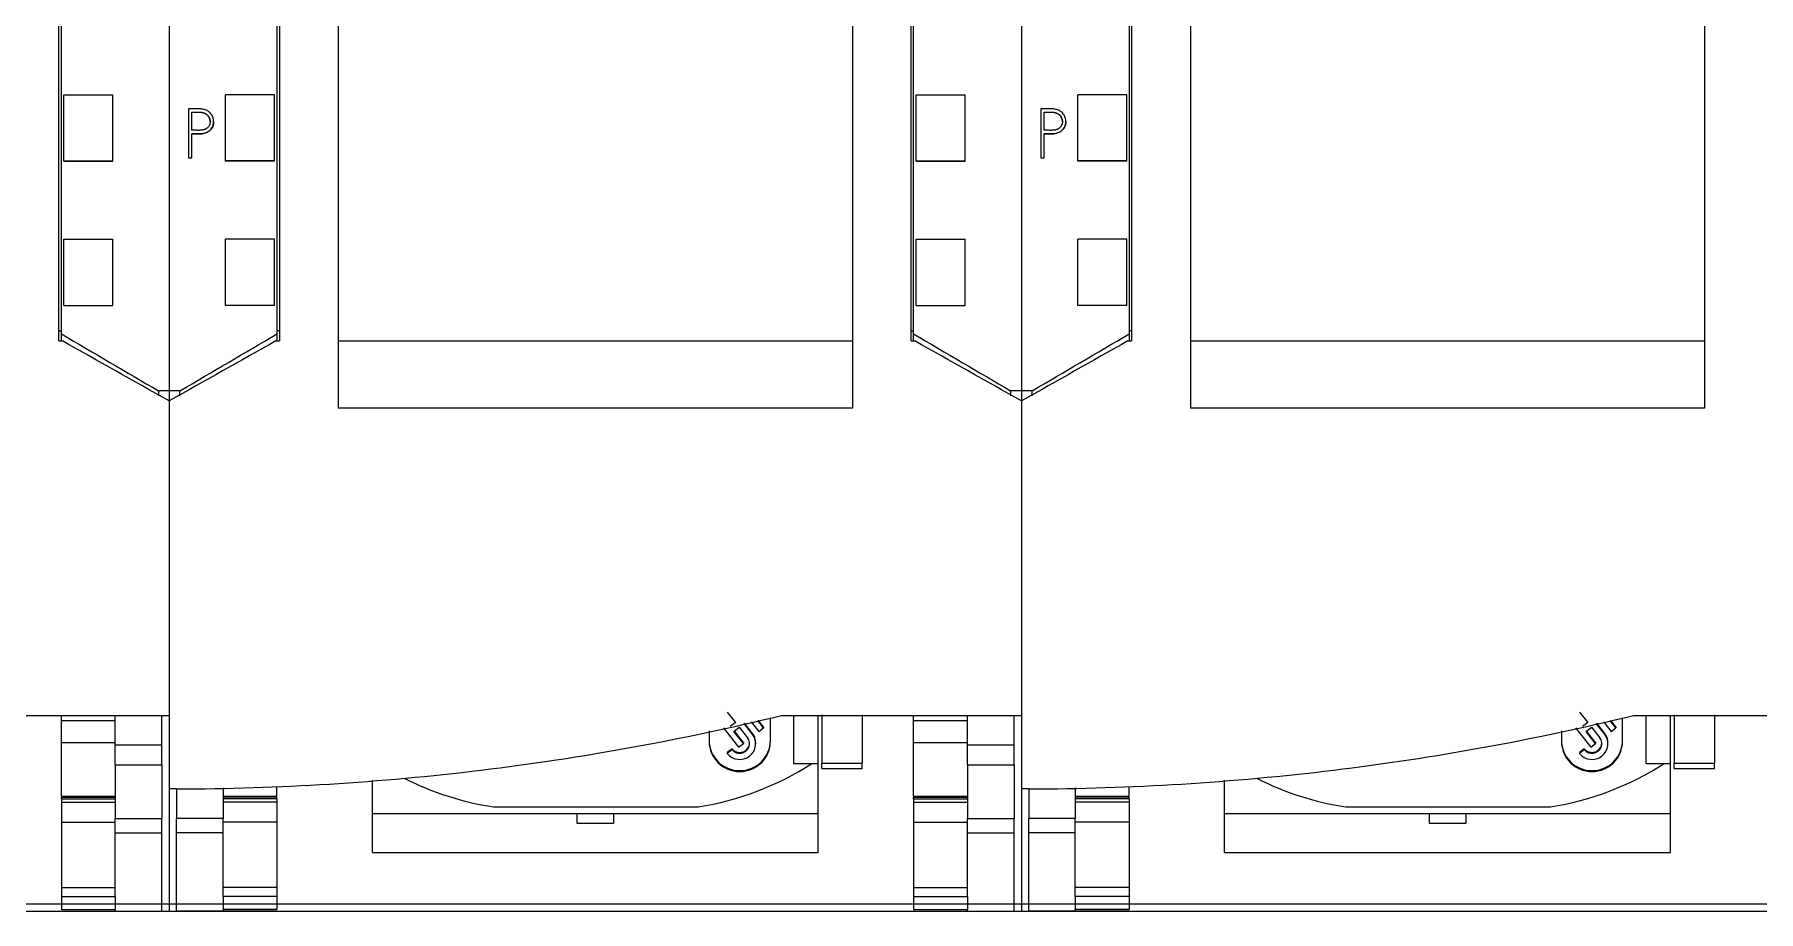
# Model space of a CAD drawing. Header units: millimetres. Extents: x 4137 to 6698, y 1400 to 3585.
# Drawn here: x 5419.1 to 5489.5, y 2940.8 to 2976.6 of the extents above; entities that cross this region are included whole.
import ezdxf

# ---------------------------------------------------------------- set-up
doc = ezdxf.new("R2010")
doc.units = ezdxf.units.MM
doc.layers.add('000-PI-Oprema', color=30, linetype='Continuous', lineweight=5)
doc.layers.add('004-PI-DIN Šina', color=3, linetype='Continuous')

msp = doc.modelspace()

# ---------------------------------------------------------------- linework, layer by layer
at = {"layer": '000-PI-Oprema', "color": 0, "linetype": 'ByBlock', "lineweight": 0}
for p, q in [((5424.648, 3075.465), (5424.648, 2962.047)), ((5424.648, 3075.465), (5424.648, 2962.047)), ((5459.448, 3075.465), (5459.448, 2962.047)), ((5459.448, 3075.465), (5459.448, 2962.047)), ((5420.248, 2964.37), (5420.248, 3073.185)), ((5429.048, 3073.185), (5429.048, 2964.37)), ((5455.048, 2964.37), (5455.048, 3073.185)), ((5463.848, 3073.185), (5463.848, 2964.37)), ((5420.348, 2971.439), (5420.348, 2974.14)), ((5420.348, 2974.14), (5422.348, 2974.14)), ((5422.348, 2971.439), (5422.348, 2974.14)), ((5426.948, 2971.439), (5426.948, 2974.14)), ((5428.948, 2974.14), (5426.948, 2974.14)), ((5428.948, 2971.439), (5428.948, 2974.14)), ((5455.148, 2971.439), (5455.148, 2974.14)), ((5455.148, 2974.14), (5457.148, 2974.14)), ((5457.148, 2971.439), (5457.148, 2974.14)), ((5461.748, 2971.439), (5461.748, 2974.14)), ((5463.748, 2974.14), (5461.748, 2974.14)), ((5463.748, 2971.439), (5463.748, 2974.14)), ((5425.437, 2973.566), (5425.437, 2971.565)), ((5425.579, 2972.689), (5425.579, 2973.425)), ((5426.464, 2973.038), (5426.464, 2973.044)), ((5460.237, 2973.566), (5460.237, 2971.565)), ((5460.379, 2972.689), (5460.379, 2973.425)), ((5461.264, 2973.038), (5461.264, 2973.044)), ((5425.579, 2971.565), (5425.579, 2972.547)), ((5460.379, 2971.565), (5460.379, 2972.547)), ((5420.348, 2971.439), (5422.348, 2971.439)), ((5420.348, 2971.435), (5420.348, 2971.439)), ((5420.348, 2971.435), (5422.348, 2971.435)), ((5422.348, 2971.435), (5422.348, 2971.439)), ((5425.437, 2971.565), (5425.579, 2971.565)), ((5426.948, 2971.435), (5426.948, 2971.439)), ((5428.948, 2971.439), (5426.948, 2971.439)), ((5428.948, 2971.435), (5426.948, 2971.435)), ((5428.948, 2971.435), (5428.948, 2971.439)), ((5455.148, 2971.439), (5457.148, 2971.439)), ((5455.148, 2971.435), (5455.148, 2971.439)), ((5455.148, 2971.435), (5457.148, 2971.435)), ((5457.148, 2971.435), (5457.148, 2971.439)), ((5460.237, 2971.565), (5460.379, 2971.565)), ((5461.748, 2971.435), (5461.748, 2971.439)), ((5463.748, 2971.439), (5461.748, 2971.439)), ((5463.748, 2971.435), (5461.748, 2971.435)), ((5463.748, 2971.435), (5463.748, 2971.439)), ((5420.348, 2965.538), (5420.348, 2968.238)), ((5420.348, 2968.238), (5422.348, 2968.238)), ((5422.348, 2965.538), (5422.348, 2968.238)), ((5426.948, 2965.538), (5426.948, 2968.238)), ((5428.948, 2968.238), (5426.948, 2968.238)), ((5428.948, 2965.538), (5428.948, 2968.238)), ((5455.148, 2965.538), (5455.148, 2968.238)), ((5455.148, 2968.238), (5457.148, 2968.238)), ((5457.148, 2965.538), (5457.148, 2968.238)), ((5461.748, 2965.538), (5461.748, 2968.238)), ((5463.748, 2968.238), (5461.748, 2968.238)), ((5463.748, 2965.538), (5463.748, 2968.238)), ((5420.348, 2965.538), (5422.348, 2965.538)), ((5420.348, 2965.535), (5420.348, 2965.538)), ((5420.348, 2965.535), (5422.348, 2965.535)), ((5422.348, 2965.535), (5422.348, 2965.538)), ((5426.948, 2965.535), (5426.948, 2965.538)), ((5428.948, 2965.538), (5426.948, 2965.538)), ((5428.948, 2965.535), (5426.948, 2965.535)), ((5428.948, 2965.535), (5428.948, 2965.538)), ((5455.148, 2965.538), (5457.148, 2965.538)), ((5455.148, 2965.535), (5455.148, 2965.538)), ((5455.148, 2965.535), (5457.148, 2965.535)), ((5457.148, 2965.535), (5457.148, 2965.538)), ((5461.748, 2965.535), (5461.748, 2965.538)), ((5463.748, 2965.538), (5461.748, 2965.538)), ((5463.748, 2965.535), (5461.748, 2965.535)), ((5463.748, 2965.535), (5463.748, 2965.538)), ((5420.148, 2964.499), (5420.248, 2964.499)), ((5420.148, 2964.084), (5420.298, 2964.084)), ((5420.248, 2964.084), (5420.248, 2964.37)), ((5428.998, 2964.084), (5429.148, 2964.084)), ((5429.148, 2964.499), (5429.048, 2964.499)), ((5429.048, 2964.37), (5429.048, 2964.084)), ((5452.548, 2964.081), (5431.548, 2964.081)), ((5454.948, 2964.499), (5455.048, 2964.499)), ((5454.948, 2964.084), (5455.098, 2964.084)), ((5455.048, 2964.084), (5455.048, 2964.37)), ((5463.798, 2964.084), (5463.948, 2964.084)), ((5463.948, 2964.499), (5463.848, 2964.499)), ((5463.848, 2964.37), (5463.848, 2964.084)), ((5487.348, 2964.081), (5466.348, 2964.081)), ((5424.208, 2962.047), (5424.208, 2961.844)), ((5424.648, 2962.047), (5424.208, 2962.047)), ((5424.648, 2962.047), (5424.648, 2961.671)), ((5424.648, 2962.047), (5424.648, 2961.677)), ((5425.088, 2962.047), (5424.648, 2962.047)), ((5425.088, 2961.844), (5425.088, 2962.047)), ((5459.008, 2962.047), (5459.008, 2961.844)), ((5459.448, 2962.047), (5459.008, 2962.047)), ((5459.448, 2962.047), (5459.448, 2961.671)), ((5459.448, 2962.047), (5459.448, 2961.677)), ((5459.888, 2962.047), (5459.448, 2962.047)), ((5459.888, 2961.844), (5459.888, 2962.047)), ((5452.548, 2961.334), (5431.548, 2961.334)), ((5487.348, 2961.334), (5466.348, 2961.334)), ((5414.848, 2948.785), (5424.648, 2948.785)), ((5420.248, 2948.585), (5420.248, 2948.785)), ((5420.248, 2947.686), (5420.248, 2948.585)), ((5420.248, 2948.585), (5422.448, 2948.585)), ((5422.448, 2947.583), (5422.448, 2948.785)), ((5424.348, 2947.583), (5424.348, 2948.785)), ((5424.648, 2948.704), (5424.648, 2940.785)), ((5447.436, 2948.925), (5447.772, 2948.499)), ((5447.772, 2948.499), (5447.556, 2948.331)), ((5448.459, 2948.03), (5448.123, 2948.456)), ((5448.459, 2948.069), (5448.142, 2948.471)), ((5448.418, 2948.524), (5448.724, 2948.135)), ((5448.921, 2948.288), (5448.689, 2948.581)), ((5448.921, 2948.327), (5448.716, 2948.587)), ((5449.198, 2947.734), (5449.198, 2948.689)), ((5449.648, 2948.785), (5459.448, 2948.785)), ((5450.148, 2948.785), (5450.148, 2946.825)), ((5451.148, 2946.825), (5451.148, 2948.785)), ((5455.048, 2948.585), (5455.048, 2948.785)), ((5455.048, 2947.686), (5455.048, 2948.585)), ((5455.048, 2948.585), (5457.248, 2948.585)), ((5457.248, 2947.583), (5457.248, 2948.785)), ((5459.148, 2947.583), (5459.148, 2948.785)), ((5459.448, 2948.704), (5459.448, 2940.785)), ((5482.236, 2948.925), (5482.572, 2948.499)), ((5482.572, 2948.499), (5482.356, 2948.331)), ((5483.259, 2948.03), (5482.923, 2948.456)), ((5483.259, 2948.069), (5482.942, 2948.471)), ((5483.218, 2948.524), (5483.524, 2948.135)), ((5483.721, 2948.288), (5483.489, 2948.581)), ((5483.721, 2948.327), (5483.516, 2948.587)), ((5483.998, 2947.734), (5483.998, 2948.689)), ((5484.448, 2948.785), (5494.248, 2948.785)), ((5484.948, 2948.785), (5484.948, 2946.825)), ((5485.948, 2946.825), (5485.948, 2948.785)), ((5420.248, 2945.486), (5420.248, 2947.686)), ((5420.248, 2947.686), (5422.448, 2947.686)), ((5446.698, 2948.159), (5446.698, 2947.734)), ((5447.278, 2948.282), (5447.898, 2947.495)), ((5447.71, 2948.136), (5447.926, 2948.303)), ((5448.095, 2947.648), (5447.71, 2948.136)), ((5448.095, 2947.687), (5447.729, 2948.151)), ((5447.926, 2948.303), (5448.262, 2947.877)), ((5448.095, 2947.687), (5448.095, 2947.648)), ((5448.459, 2948.069), (5448.459, 2948.03)), ((5448.597, 2947.634), (5448.597, 2947.673)), ((5448.724, 2948.135), (5448.921, 2948.288)), ((5448.921, 2948.327), (5448.921, 2948.288)), ((5455.048, 2945.486), (5455.048, 2947.686)), ((5455.048, 2947.686), (5457.248, 2947.686)), ((5481.498, 2948.159), (5481.498, 2947.734)), ((5482.078, 2948.282), (5482.698, 2947.495)), ((5482.51, 2948.136), (5482.726, 2948.303)), ((5482.895, 2947.648), (5482.51, 2948.136)), ((5482.895, 2947.687), (5482.529, 2948.151)), ((5482.726, 2948.303), (5483.062, 2947.877)), ((5482.895, 2947.687), (5482.895, 2947.648)), ((5483.259, 2948.069), (5483.259, 2948.03)), ((5483.397, 2947.634), (5483.397, 2947.673)), ((5483.524, 2948.135), (5483.721, 2948.288)), ((5483.721, 2948.327), (5483.721, 2948.288)), ((5422.448, 2946.767), (5422.448, 2947.583)), ((5422.448, 2947.583), (5424.348, 2947.583)), ((5424.348, 2946.767), (5424.348, 2947.583)), ((5447.633, 2947.429), (5447.436, 2947.277)), ((5447.633, 2947.39), (5447.436, 2947.237)), ((5447.436, 2947.277), (5447.436, 2947.237)), ((5447.633, 2947.429), (5447.633, 2947.39)), ((5447.898, 2947.495), (5448.095, 2947.648)), ((5457.248, 2946.767), (5457.248, 2947.583)), ((5457.248, 2947.583), (5459.148, 2947.583)), ((5459.148, 2946.767), (5459.148, 2947.583)), ((5482.433, 2947.429), (5482.236, 2947.277)), ((5482.433, 2947.39), (5482.236, 2947.237)), ((5482.236, 2947.277), (5482.236, 2947.237)), ((5482.433, 2947.429), (5482.433, 2947.39)), ((5482.698, 2947.495), (5482.895, 2947.648)), ((5422.448, 2946.767), (5422.448, 2944.58)), ((5422.448, 2946.767), (5424.348, 2946.767)), ((5424.348, 2946.767), (5424.348, 2944.58)), ((5450.148, 2946.825), (5450.148, 2946.824)), ((5450.148, 2946.825), (5451.148, 2946.825)), ((5450.148, 2946.824), (5450.896, 2946.824)), ((5450.896, 2946.824), (5451.148, 2946.824)), ((5451.148, 2946.824), (5451.148, 2946.825)), ((5451.148, 2944.785), (5451.148, 2946.824)), ((5451.298, 2946.618), (5451.298, 2946.835)), ((5451.298, 2946.835), (5452.948, 2946.835)), ((5451.298, 2946.618), (5452.948, 2946.618)), ((5452.948, 2946.618), (5452.948, 2946.835)), ((5457.248, 2946.767), (5457.248, 2944.58)), ((5457.248, 2946.767), (5459.148, 2946.767)), ((5459.148, 2946.767), (5459.148, 2944.58)), ((5484.948, 2946.825), (5484.948, 2946.824)), ((5484.948, 2946.825), (5485.948, 2946.825)), ((5484.948, 2946.824), (5485.696, 2946.824)), ((5485.696, 2946.824), (5485.948, 2946.824)), ((5485.948, 2946.824), (5485.948, 2946.825)), ((5485.948, 2944.785), (5485.948, 2946.824)), ((5486.098, 2946.618), (5486.098, 2946.835)), ((5486.098, 2946.835), (5487.748, 2946.835)), ((5486.098, 2946.618), (5487.748, 2946.618)), ((5487.748, 2946.618), (5487.748, 2946.835)), ((5424.949, 2945.785), (5424.648, 2945.785)), ((5424.648, 2945.703), (5424.648, 2940.785)), ((5424.948, 2945.773), (5424.948, 2944.58)), ((5426.848, 2945.834), (5426.848, 2944.58)), ((5429.048, 2945.486), (5429.048, 2945.851)), ((5432.948, 2944.785), (5432.948, 2946.149)), ((5459.749, 2945.785), (5459.448, 2945.785)), ((5459.448, 2945.703), (5459.448, 2940.785)), ((5459.748, 2945.773), (5459.748, 2944.58)), ((5461.648, 2945.834), (5461.648, 2944.58)), ((5463.848, 2945.486), (5463.848, 2945.851)), ((5467.748, 2944.785), (5467.748, 2946.149)), ((5420.248, 2945.486), (5422.448, 2945.486)), ((5420.248, 2945.449), (5420.248, 2945.456)), ((5422.448, 2945.456), (5420.248, 2945.456)), ((5420.248, 2945.385), (5420.248, 2945.449)), ((5420.248, 2945.449), (5422.448, 2945.449)), ((5420.248, 2945.385), (5420.248, 2945.248)), ((5420.248, 2945.385), (5422.448, 2945.385)), ((5420.248, 2945.248), (5420.248, 2944.423)), ((5420.248, 2945.248), (5422.448, 2945.248)), ((5426.848, 2945.486), (5429.048, 2945.486)), ((5429.048, 2945.456), (5426.848, 2945.456)), ((5429.048, 2945.449), (5426.848, 2945.449)), ((5429.048, 2945.385), (5426.848, 2945.385)), ((5429.048, 2945.248), (5426.848, 2945.248)), ((5429.048, 2945.449), (5429.048, 2945.456)), ((5429.048, 2945.385), (5429.048, 2945.449)), ((5429.048, 2945.385), (5429.048, 2945.248)), ((5429.048, 2945.248), (5429.048, 2944.423)), ((5437.892, 2945.052), (5446.247, 2945.052)), ((5455.048, 2945.486), (5457.248, 2945.486)), ((5455.048, 2945.449), (5455.048, 2945.456)), ((5457.248, 2945.456), (5455.048, 2945.456)), ((5455.048, 2945.385), (5455.048, 2945.449)), ((5455.048, 2945.449), (5457.248, 2945.449)), ((5455.048, 2945.385), (5455.048, 2945.248)), ((5455.048, 2945.385), (5457.248, 2945.385)), ((5455.048, 2945.248), (5455.048, 2944.423)), ((5455.048, 2945.248), (5457.248, 2945.248)), ((5461.648, 2945.486), (5463.848, 2945.486)), ((5463.848, 2945.456), (5461.648, 2945.456)), ((5463.848, 2945.449), (5461.648, 2945.449)), ((5463.848, 2945.385), (5461.648, 2945.385)), ((5463.848, 2945.248), (5461.648, 2945.248)), ((5463.848, 2945.449), (5463.848, 2945.456)), ((5463.848, 2945.385), (5463.848, 2945.449)), ((5463.848, 2945.385), (5463.848, 2945.248)), ((5463.848, 2945.248), (5463.848, 2944.423)), ((5472.692, 2945.052), (5481.047, 2945.052)), ((5420.248, 2944.423), (5420.248, 2941.758)), ((5420.248, 2944.423), (5422.448, 2944.423)), ((5422.448, 2943.993), (5422.448, 2944.58)), ((5422.448, 2944.58), (5424.348, 2944.58)), ((5424.348, 2943.993), (5424.348, 2944.58)), ((5424.948, 2943.993), (5424.948, 2944.58)), ((5426.848, 2944.58), (5424.948, 2944.58)), ((5426.848, 2943.993), (5426.848, 2944.58)), ((5429.048, 2944.423), (5426.848, 2944.423)), ((5429.048, 2944.423), (5429.048, 2941.758)), ((5432.948, 2943.185), (5432.948, 2944.785)), ((5432.948, 2944.785), (5451.148, 2944.785)), ((5441.298, 2944.785), (5441.298, 2944.381)), ((5441.298, 2944.381), (5442.798, 2944.381)), ((5442.798, 2944.785), (5442.798, 2944.381)), ((5451.148, 2943.185), (5451.148, 2944.785)), ((5455.048, 2944.423), (5455.048, 2941.758)), ((5455.048, 2944.423), (5457.248, 2944.423)), ((5457.248, 2943.993), (5457.248, 2944.58)), ((5457.248, 2944.58), (5459.148, 2944.58)), ((5459.148, 2943.993), (5459.148, 2944.58)), ((5459.748, 2943.993), (5459.748, 2944.58)), ((5461.648, 2944.58), (5459.748, 2944.58)), ((5461.648, 2943.993), (5461.648, 2944.58)), ((5463.848, 2944.423), (5461.648, 2944.423)), ((5463.848, 2944.423), (5463.848, 2941.758)), ((5467.748, 2943.185), (5467.748, 2944.785)), ((5467.748, 2944.785), (5485.948, 2944.785)), ((5476.098, 2944.785), (5476.098, 2944.381)), ((5476.098, 2944.381), (5477.598, 2944.381)), ((5477.598, 2944.785), (5477.598, 2944.381)), ((5485.948, 2943.185), (5485.948, 2944.785)), ((5422.448, 2943.993), (5424.348, 2943.993)), ((5426.848, 2943.993), (5424.948, 2943.993)), ((5457.248, 2943.993), (5459.148, 2943.993)), ((5461.648, 2943.993), (5459.748, 2943.993)), ((5432.948, 2943.185), (5451.148, 2943.185)), ((5467.748, 2943.185), (5485.948, 2943.185)), ((5420.248, 2941.758), (5420.248, 2941.391)), ((5420.248, 2941.758), (5422.448, 2941.758)), ((5420.248, 2941.391), (5420.248, 2940.861)), ((5420.248, 2941.391), (5422.448, 2941.391)), ((5422.448, 2941.391), (5422.448, 2940.861)), ((5429.048, 2941.758), (5426.848, 2941.758)), ((5426.848, 2941.391), (5426.848, 2940.861)), ((5429.048, 2941.391), (5426.848, 2941.391)), ((5429.048, 2941.758), (5429.048, 2941.391)), ((5429.048, 2941.391), (5429.048, 2940.861)), ((5455.048, 2941.758), (5455.048, 2941.391)), ((5455.048, 2941.758), (5457.248, 2941.758)), ((5455.048, 2941.391), (5455.048, 2940.861)), ((5455.048, 2941.391), (5457.248, 2941.391)), ((5457.248, 2941.391), (5457.248, 2940.861)), ((5463.848, 2941.758), (5461.648, 2941.758)), ((5461.648, 2941.391), (5461.648, 2940.861)), ((5463.848, 2941.391), (5461.648, 2941.391)), ((5463.848, 2941.758), (5463.848, 2941.391)), ((5463.848, 2941.391), (5463.848, 2940.861)), ((5423.048, 2940.785), (5391.789, 2940.785)), ((5420.248, 2940.86), (5420.248, 2940.861)), ((5420.248, 2940.861), (5422.448, 2940.861)), ((5420.248, 2940.86), (5422.448, 2940.86)), ((5422.448, 2940.797), (5424.348, 2940.797)), ((5422.448, 2940.796), (5424.348, 2940.796)), ((5424.648, 2940.785), (5423.048, 2940.785)), ((5426.589, 2940.785), (5424.648, 2940.785)), ((5426.848, 2940.797), (5424.948, 2940.797)), ((5424.948, 2940.796), (5426.848, 2940.796)), ((5457.848, 2940.785), (5426.589, 2940.785)), ((5429.048, 2940.861), (5426.848, 2940.861)), ((5426.848, 2940.86), (5429.048, 2940.86)), ((5429.048, 2940.86), (5429.048, 2940.861)), ((5455.048, 2940.86), (5455.048, 2940.861)), ((5455.048, 2940.861), (5457.248, 2940.861)), ((5455.048, 2940.86), (5457.248, 2940.86)), ((5457.248, 2940.797), (5459.148, 2940.797)), ((5457.248, 2940.796), (5459.148, 2940.796)), ((5459.448, 2940.785), (5457.848, 2940.785)), ((5461.389, 2940.785), (5459.448, 2940.785)), ((5461.648, 2940.797), (5459.748, 2940.797)), ((5459.748, 2940.796), (5461.648, 2940.796)), ((5492.648, 2940.785), (5461.389, 2940.785)), ((5463.848, 2940.861), (5461.648, 2940.861)), ((5461.648, 2940.86), (5463.848, 2940.86)), ((5463.848, 2940.86), (5463.848, 2940.861))]:
    msp.add_line(p, q, dxfattribs=at)
for centre, major_axis, start_param, end_param in [((5447.948, 2947.773), (1.25, 0), 3.141593, 6.283185), ((5447.948, 2947.734), (1.25, 0), 3.141593, 6.283185), ((5447.948, 2947.634), (0.649, 0), 3.804818, 6.94641), ((5447.948, 2947.634), (-0.399, 0), 0.663225, 3.804818), ((5447.948, 2947.673), (-0.399, 0), 0.663225, 3.092069), ((5447.948, 2947.673), (0.649, 0), 6.283142, 6.94641), ((5482.748, 2947.773), (1.25, 0), 3.141593, 6.283185), ((5482.748, 2947.734), (1.25, 0), 3.141593, 6.283185), ((5482.748, 2947.634), (0.649, 0), 3.804818, 6.94641), ((5482.748, 2947.634), (-0.399, 0), 0.663225, 3.804818), ((5482.748, 2947.673), (-0.399, 0), 0.663225, 3.092069), ((5482.748, 2947.673), (0.649, 0), 6.283142, 6.94641), ((5444.31, 2956.929), (12.135, 0), 4.872685, 5.28613), ((5479.11, 2956.929), (12.135, 0), 4.872685, 5.28613), ((5439.714, 2956.789), (11.977, 0), 4.241192, 4.559632), ((5474.514, 2956.789), (11.977, 0), 4.241192, 4.559632)]:
    msp.add_ellipse(centre, major_axis=major_axis, ratio=0.991445, start_param=start_param, end_param=end_param, dxfattribs=at)
for points, knots in [([(5420.148, 2964.084), (5420.148, 2967.425), (5420.148, 2975.39), (5420.148, 2988.029), (5420.148, 3003.516), (5420.148, 3017.81), (5420.148, 3032.02), (5420.148, 3046.587), (5420.148, 3060.757), (5420.148, 3070.326), (5420.148, 3073.37)], [0, 0, 0, 0, 0.091483, 0.21812, 0.346206, 0.515858, 0.610111, 0.736264, 0.916066, 1, 1, 1, 1]), ([(5429.148, 3073.37), (5429.148, 3070.326), (5429.148, 3060.757), (5429.148, 3046.587), (5429.148, 3032.02), (5429.148, 3017.81), (5429.148, 3003.516), (5429.148, 2988.029), (5429.148, 2975.39), (5429.148, 2967.425), (5429.148, 2964.084)], [0, 0, 0, 0, 0.083934, 0.263736, 0.389889, 0.484142, 0.653794, 0.78188, 0.908517, 1, 1, 1, 1]), ([(5454.948, 2964.084), (5454.948, 2967.425), (5454.948, 2975.39), (5454.948, 2988.029), (5454.948, 3003.516), (5454.948, 3017.81), (5454.948, 3032.02), (5454.948, 3046.587), (5454.948, 3060.757), (5454.948, 3070.326), (5454.948, 3073.37)], [0, 0, 0, 0, 0.091483, 0.21812, 0.346206, 0.515858, 0.610111, 0.736264, 0.916066, 1, 1, 1, 1]), ([(5463.948, 3073.37), (5463.948, 3070.326), (5463.948, 3060.757), (5463.948, 3046.587), (5463.948, 3032.02), (5463.948, 3017.81), (5463.948, 3003.516), (5463.948, 2988.029), (5463.948, 2975.39), (5463.948, 2967.425), (5463.948, 2964.084)], [0, 0, 0, 0, 0.083934, 0.263736, 0.389889, 0.484142, 0.653794, 0.78188, 0.908517, 1, 1, 1, 1]), ([(5431.548, 3070.305), (5431.548, 3068.282), (5431.548, 3059.733), (5431.548, 3046.587), (5431.548, 3032.02), (5431.548, 3017.81), (5431.548, 3003.516), (5431.548, 2988.029), (5431.548, 2975.271), (5431.548, 2966.39), (5431.548, 2962.132), (5431.548, 2961.334)], [0, 0, 0, 0, 0.055935, 0.236292, 0.362833, 0.457376, 0.627551, 0.756032, 0.883059, 0.978086, 1, 1, 1, 1]), ([(5452.548, 3070.305), (5452.548, 3068.282), (5452.548, 3059.733), (5452.548, 3046.587), (5452.548, 3032.02), (5452.548, 3017.81), (5452.548, 3003.516), (5452.548, 2988.029), (5452.548, 2975.271), (5452.548, 2966.39), (5452.548, 2962.132), (5452.548, 2961.334)], [0, 0, 0, 0, 0.055935, 0.236292, 0.362833, 0.457376, 0.627551, 0.756032, 0.883059, 0.978086, 1, 1, 1, 1]), ([(5466.348, 3070.305), (5466.348, 3068.282), (5466.348, 3059.733), (5466.348, 3046.587), (5466.348, 3032.02), (5466.348, 3017.81), (5466.348, 3003.516), (5466.348, 2988.029), (5466.348, 2975.271), (5466.348, 2966.39), (5466.348, 2962.132), (5466.348, 2961.334)], [0, 0, 0, 0, 0.055935, 0.236292, 0.362833, 0.457376, 0.627551, 0.756032, 0.883059, 0.978086, 1, 1, 1, 1]), ([(5487.348, 3070.305), (5487.348, 3068.282), (5487.348, 3059.733), (5487.348, 3046.587), (5487.348, 3032.02), (5487.348, 3017.81), (5487.348, 3003.516), (5487.348, 2988.029), (5487.348, 2975.271), (5487.348, 2966.39), (5487.348, 2962.132), (5487.348, 2961.334)], [0, 0, 0, 0, 0.055935, 0.236292, 0.362833, 0.457376, 0.627551, 0.756032, 0.883059, 0.978086, 1, 1, 1, 1]), ([(5425.579, 2972.547), (5425.631, 2972.547), (5425.682, 2972.548), (5425.785, 2972.547), (5425.837, 2972.546), (5425.915, 2972.548), (5425.94, 2972.549), (5425.979, 2972.552), (5425.992, 2972.554), (5426.018, 2972.557), (5426.03, 2972.559), (5426.069, 2972.566), (5426.094, 2972.572), (5426.143, 2972.588), (5426.167, 2972.598), (5426.202, 2972.615), (5426.213, 2972.621), (5426.236, 2972.634), (5426.247, 2972.641), (5426.278, 2972.663), (5426.298, 2972.68), (5426.326, 2972.707), (5426.335, 2972.716), (5426.353, 2972.735), (5426.361, 2972.745), (5426.384, 2972.776), (5426.398, 2972.798), (5426.416, 2972.832), (5426.422, 2972.844), (5426.432, 2972.868), (5426.436, 2972.88), (5426.448, 2972.917), (5426.454, 2972.942), (5426.46, 2972.981), (5426.462, 2972.994), (5426.463, 2973.019), (5426.464, 2973.033), (5426.464, 2973.071), (5426.462, 2973.097), (5426.456, 2973.135), (5426.453, 2973.148), (5426.448, 2973.174), (5426.444, 2973.186), (5426.433, 2973.223), (5426.423, 2973.247), (5426.406, 2973.282), (5426.4, 2973.294), (5426.387, 2973.316), (5426.38, 2973.327), (5426.358, 2973.359), (5426.326, 2973.399), (5426.287, 2973.434), (5426.256, 2973.458), (5426.246, 2973.465), (5426.224, 2973.479), (5426.213, 2973.486), (5426.179, 2973.505), (5426.156, 2973.515), (5426.119, 2973.529), (5426.107, 2973.533), (5426.082, 2973.54), (5426.069, 2973.543), (5426.006, 2973.558), (5425.955, 2973.563), (5425.878, 2973.567), (5425.852, 2973.568), (5425.8, 2973.568), (5425.748, 2973.568), (5425.696, 2973.567), (5425.645, 2973.566), (5425.567, 2973.566), (5425.489, 2973.566), (5425.437, 2973.566)], [0, 0, 0, 0, 0.0625, 0.0625, 0.125, 0.125, 0.15625, 0.15625, 0.171875, 0.171875, 0.1875, 0.1875, 0.21875, 0.21875, 0.25, 0.25, 0.265625, 0.265625, 0.28125, 0.28125, 0.3125, 0.3125, 0.328125, 0.328125, 0.34375, 0.34375, 0.375, 0.375, 0.390625, 0.390625, 0.40625, 0.40625, 0.4375, 0.4375, 0.453125, 0.453125, 0.46875, 0.46875, 0.5, 0.5, 0.515625, 0.515625, 0.53125, 0.53125, 0.5625, 0.5625, 0.578125, 0.578125, 0.59375, 0.59375, 0.625, 0.65625, 0.65625, 0.671875, 0.671875, 0.6875, 0.6875, 0.71875, 0.71875, 0.734375, 0.734375, 0.75, 0.75, 0.8125, 0.8125, 0.84375, 0.84375, 0.875, 0.90625, 0.90625, 0.9375, 1, 1, 1, 1]), ([(5425.579, 2973.425), (5425.618, 2973.425), (5425.656, 2973.424), (5425.715, 2973.424), (5425.734, 2973.425), (5425.773, 2973.425), (5425.831, 2973.427), (5425.889, 2973.428), (5425.967, 2973.422), (5426.005, 2973.416), (5426.053, 2973.401), (5426.062, 2973.398), (5426.081, 2973.391), (5426.09, 2973.388), (5426.117, 2973.375), (5426.135, 2973.366), (5426.16, 2973.35), (5426.168, 2973.344), (5426.184, 2973.332), (5426.192, 2973.326), (5426.214, 2973.306), (5426.228, 2973.292), (5426.247, 2973.269), (5426.253, 2973.261), (5426.264, 2973.245), (5426.269, 2973.236), (5426.284, 2973.21), (5426.293, 2973.192), (5426.303, 2973.164), (5426.306, 2973.155), (5426.311, 2973.136), (5426.314, 2973.126), (5426.319, 2973.097), (5426.322, 2973.077), (5426.322, 2973.047), (5426.322, 2973.037), (5426.321, 2973.017), (5426.321, 2973.007), (5426.317, 2972.978), (5426.313, 2972.958), (5426.304, 2972.93), (5426.3, 2972.921), (5426.293, 2972.902), (5426.289, 2972.893), (5426.275, 2972.867), (5426.264, 2972.85), (5426.245, 2972.827), (5426.239, 2972.82), (5426.225, 2972.805), (5426.218, 2972.798), (5426.195, 2972.779), (5426.179, 2972.767), (5426.154, 2972.751), (5426.145, 2972.746), (5426.128, 2972.736), (5426.119, 2972.732), (5426.091, 2972.72), (5426.073, 2972.713), (5426.044, 2972.705), (5426.034, 2972.703), (5426.015, 2972.699), (5426.005, 2972.697), (5425.975, 2972.693), (5425.955, 2972.691), (5425.916, 2972.689), (5425.896, 2972.689), (5425.856, 2972.688), (5425.817, 2972.688), (5425.777, 2972.689), (5425.737, 2972.689), (5425.718, 2972.689), (5425.658, 2972.689), (5425.619, 2972.689), (5425.579, 2972.689)], [0, 0, 0, 0, 0.0625, 0.0625, 0.09375, 0.09375, 0.125, 0.1875, 0.1875, 0.25, 0.25, 0.265625, 0.265625, 0.28125, 0.28125, 0.3125, 0.3125, 0.328125, 0.328125, 0.34375, 0.34375, 0.375, 0.375, 0.390625, 0.390625, 0.40625, 0.40625, 0.4375, 0.4375, 0.453125, 0.453125, 0.46875, 0.46875, 0.5, 0.5, 0.515625, 0.515625, 0.53125, 0.53125, 0.5625, 0.5625, 0.578125, 0.578125, 0.59375, 0.59375, 0.625, 0.625, 0.640625, 0.640625, 0.65625, 0.65625, 0.6875, 0.6875, 0.703125, 0.703125, 0.71875, 0.71875, 0.75, 0.75, 0.765625, 0.765625, 0.78125, 0.78125, 0.8125, 0.8125, 0.84375, 0.84375, 0.875, 0.90625, 0.90625, 0.9375, 0.9375, 1, 1, 1, 1]), ([(5426.322, 2973.039), (5426.322, 2973.042), (5426.322, 2973.044), (5426.322, 2973.056), (5426.321, 2973.066), (5426.319, 2973.086), (5426.318, 2973.096), (5426.313, 2973.125), (5426.308, 2973.144), (5426.294, 2973.182), (5426.286, 2973.2), (5426.267, 2973.235), (5426.256, 2973.251), (5426.231, 2973.282), (5426.217, 2973.296), (5426.188, 2973.323), (5426.173, 2973.335), (5426.139, 2973.357), (5426.122, 2973.367), (5426.086, 2973.384), (5426.067, 2973.391), (5426.039, 2973.399), (5426.029, 2973.402), (5426.01, 2973.407), (5426, 2973.409), (5425.971, 2973.414), (5425.952, 2973.417), (5425.893, 2973.422), (5425.854, 2973.421), (5425.795, 2973.42), (5425.775, 2973.419), (5425.736, 2973.418), (5425.716, 2973.418), (5425.657, 2973.418), (5425.618, 2973.419), (5425.579, 2973.419)], [0, 0, 0, 0, 0.007629, 0.007629, 0.03864, 0.03864, 0.069652, 0.069652, 0.131675, 0.131675, 0.193698, 0.193698, 0.255722, 0.255722, 0.317745, 0.317745, 0.379768, 0.379768, 0.441791, 0.441791, 0.503814, 0.503814, 0.534826, 0.534826, 0.565838, 0.565838, 0.627861, 0.627861, 0.751907, 0.751907, 0.81393, 0.81393, 0.875954, 0.875954, 1, 1, 1, 1]), ([(5426.464, 2973.038), (5426.464, 2973.013), (5426.462, 2972.988), (5426.456, 2972.95), (5426.454, 2972.938), (5426.448, 2972.912), (5426.445, 2972.9), (5426.433, 2972.862), (5426.423, 2972.839), (5426.399, 2972.793), (5426.385, 2972.771), (5426.361, 2972.74), (5426.353, 2972.73), (5426.336, 2972.71), (5426.309, 2972.682), (5426.279, 2972.658), (5426.247, 2972.635), (5426.236, 2972.628), (5426.214, 2972.615), (5426.202, 2972.609), (5426.168, 2972.592), (5426.144, 2972.582), (5426.107, 2972.57), (5426.094, 2972.566), (5426.069, 2972.56), (5426.056, 2972.557), (5425.993, 2972.546), (5425.941, 2972.542), (5425.838, 2972.54), (5425.786, 2972.541), (5425.683, 2972.542), (5425.631, 2972.541), (5425.579, 2972.541)], [0, 0, 0, 0, 0.06514, 0.06514, 0.098528, 0.098528, 0.131915, 0.131915, 0.198691, 0.198691, 0.265467, 0.265467, 0.298855, 0.298855, 0.332243, 0.399018, 0.399018, 0.432406, 0.432406, 0.465794, 0.465794, 0.53257, 0.53257, 0.565958, 0.565958, 0.599346, 0.599346, 0.732897, 0.732897, 0.866449, 0.866449, 1, 1, 1, 1]), ([(5460.379, 2972.547), (5460.431, 2972.547), (5460.482, 2972.548), (5460.585, 2972.547), (5460.637, 2972.546), (5460.715, 2972.548), (5460.74, 2972.549), (5460.779, 2972.552), (5460.792, 2972.554), (5460.818, 2972.557), (5460.83, 2972.559), (5460.869, 2972.566), (5460.894, 2972.572), (5460.943, 2972.588), (5460.967, 2972.598), (5461.002, 2972.615), (5461.013, 2972.621), (5461.036, 2972.634), (5461.047, 2972.641), (5461.078, 2972.663), (5461.098, 2972.68), (5461.126, 2972.707), (5461.135, 2972.716), (5461.153, 2972.735), (5461.161, 2972.745), (5461.184, 2972.776), (5461.198, 2972.798), (5461.216, 2972.832), (5461.222, 2972.844), (5461.232, 2972.868), (5461.236, 2972.88), (5461.248, 2972.917), (5461.254, 2972.942), (5461.26, 2972.981), (5461.262, 2972.994), (5461.263, 2973.019), (5461.264, 2973.033), (5461.264, 2973.071), (5461.262, 2973.097), (5461.256, 2973.135), (5461.253, 2973.148), (5461.248, 2973.174), (5461.244, 2973.186), (5461.233, 2973.223), (5461.223, 2973.247), (5461.206, 2973.282), (5461.2, 2973.294), (5461.187, 2973.316), (5461.18, 2973.327), (5461.158, 2973.359), (5461.126, 2973.399), (5461.087, 2973.434), (5461.056, 2973.458), (5461.046, 2973.465), (5461.024, 2973.479), (5461.013, 2973.486), (5460.979, 2973.505), (5460.956, 2973.515), (5460.919, 2973.529), (5460.907, 2973.533), (5460.882, 2973.54), (5460.869, 2973.543), (5460.806, 2973.558), (5460.755, 2973.563), (5460.678, 2973.567), (5460.652, 2973.568), (5460.6, 2973.568), (5460.548, 2973.568), (5460.496, 2973.567), (5460.445, 2973.566), (5460.367, 2973.566), (5460.289, 2973.566), (5460.237, 2973.566)], [0, 0, 0, 0, 0.0625, 0.0625, 0.125, 0.125, 0.15625, 0.15625, 0.171875, 0.171875, 0.1875, 0.1875, 0.21875, 0.21875, 0.25, 0.25, 0.265625, 0.265625, 0.28125, 0.28125, 0.3125, 0.3125, 0.328125, 0.328125, 0.34375, 0.34375, 0.375, 0.375, 0.390625, 0.390625, 0.40625, 0.40625, 0.4375, 0.4375, 0.453125, 0.453125, 0.46875, 0.46875, 0.5, 0.5, 0.515625, 0.515625, 0.53125, 0.53125, 0.5625, 0.5625, 0.578125, 0.578125, 0.59375, 0.59375, 0.625, 0.65625, 0.65625, 0.671875, 0.671875, 0.6875, 0.6875, 0.71875, 0.71875, 0.734375, 0.734375, 0.75, 0.75, 0.8125, 0.8125, 0.84375, 0.84375, 0.875, 0.90625, 0.90625, 0.9375, 1, 1, 1, 1]), ([(5460.379, 2973.425), (5460.418, 2973.425), (5460.456, 2973.424), (5460.515, 2973.424), (5460.534, 2973.425), (5460.573, 2973.425), (5460.631, 2973.427), (5460.689, 2973.428), (5460.767, 2973.422), (5460.805, 2973.416), (5460.853, 2973.401), (5460.862, 2973.398), (5460.881, 2973.391), (5460.89, 2973.388), (5460.917, 2973.375), (5460.935, 2973.366), (5460.96, 2973.35), (5460.968, 2973.344), (5460.984, 2973.332), (5460.992, 2973.326), (5461.014, 2973.306), (5461.028, 2973.292), (5461.047, 2973.269), (5461.053, 2973.261), (5461.064, 2973.245), (5461.069, 2973.236), (5461.084, 2973.21), (5461.093, 2973.192), (5461.103, 2973.164), (5461.106, 2973.155), (5461.111, 2973.136), (5461.114, 2973.126), (5461.119, 2973.097), (5461.122, 2973.077), (5461.122, 2973.047), (5461.122, 2973.037), (5461.121, 2973.017), (5461.121, 2973.007), (5461.117, 2972.978), (5461.113, 2972.958), (5461.104, 2972.93), (5461.1, 2972.921), (5461.093, 2972.902), (5461.089, 2972.893), (5461.075, 2972.867), (5461.064, 2972.85), (5461.045, 2972.827), (5461.039, 2972.82), (5461.025, 2972.805), (5461.018, 2972.798), (5460.995, 2972.779), (5460.979, 2972.767), (5460.954, 2972.751), (5460.945, 2972.746), (5460.928, 2972.736), (5460.919, 2972.732), (5460.891, 2972.72), (5460.873, 2972.713), (5460.844, 2972.705), (5460.834, 2972.703), (5460.815, 2972.699), (5460.805, 2972.697), (5460.775, 2972.693), (5460.755, 2972.691), (5460.716, 2972.689), (5460.696, 2972.689), (5460.656, 2972.688), (5460.617, 2972.688), (5460.577, 2972.689), (5460.537, 2972.689), (5460.518, 2972.689), (5460.458, 2972.689), (5460.419, 2972.689), (5460.379, 2972.689)], [0, 0, 0, 0, 0.0625, 0.0625, 0.09375, 0.09375, 0.125, 0.1875, 0.1875, 0.25, 0.25, 0.265625, 0.265625, 0.28125, 0.28125, 0.3125, 0.3125, 0.328125, 0.328125, 0.34375, 0.34375, 0.375, 0.375, 0.390625, 0.390625, 0.40625, 0.40625, 0.4375, 0.4375, 0.453125, 0.453125, 0.46875, 0.46875, 0.5, 0.5, 0.515625, 0.515625, 0.53125, 0.53125, 0.5625, 0.5625, 0.578125, 0.578125, 0.59375, 0.59375, 0.625, 0.625, 0.640625, 0.640625, 0.65625, 0.65625, 0.6875, 0.6875, 0.703125, 0.703125, 0.71875, 0.71875, 0.75, 0.75, 0.765625, 0.765625, 0.78125, 0.78125, 0.8125, 0.8125, 0.84375, 0.84375, 0.875, 0.90625, 0.90625, 0.9375, 0.9375, 1, 1, 1, 1]), ([(5461.122, 2973.039), (5461.122, 2973.042), (5461.122, 2973.044), (5461.122, 2973.056), (5461.121, 2973.066), (5461.119, 2973.086), (5461.118, 2973.096), (5461.113, 2973.125), (5461.108, 2973.144), (5461.094, 2973.182), (5461.086, 2973.2), (5461.067, 2973.235), (5461.056, 2973.251), (5461.031, 2973.282), (5461.017, 2973.296), (5460.988, 2973.323), (5460.973, 2973.335), (5460.939, 2973.357), (5460.922, 2973.367), (5460.886, 2973.384), (5460.867, 2973.391), (5460.839, 2973.399), (5460.829, 2973.402), (5460.81, 2973.407), (5460.8, 2973.409), (5460.771, 2973.414), (5460.752, 2973.417), (5460.693, 2973.422), (5460.654, 2973.421), (5460.595, 2973.42), (5460.575, 2973.419), (5460.536, 2973.418), (5460.516, 2973.418), (5460.457, 2973.418), (5460.418, 2973.419), (5460.379, 2973.419)], [0, 0, 0, 0, 0.007629, 0.007629, 0.03864, 0.03864, 0.069652, 0.069652, 0.131675, 0.131675, 0.193698, 0.193698, 0.255722, 0.255722, 0.317745, 0.317745, 0.379768, 0.379768, 0.441791, 0.441791, 0.503814, 0.503814, 0.534826, 0.534826, 0.565838, 0.565838, 0.627861, 0.627861, 0.751907, 0.751907, 0.81393, 0.81393, 0.875954, 0.875954, 1, 1, 1, 1]), ([(5461.264, 2973.038), (5461.264, 2973.013), (5461.262, 2972.988), (5461.256, 2972.95), (5461.254, 2972.938), (5461.248, 2972.912), (5461.245, 2972.9), (5461.233, 2972.862), (5461.223, 2972.839), (5461.199, 2972.793), (5461.185, 2972.771), (5461.161, 2972.74), (5461.153, 2972.73), (5461.136, 2972.71), (5461.109, 2972.682), (5461.079, 2972.658), (5461.047, 2972.635), (5461.036, 2972.628), (5461.014, 2972.615), (5461.002, 2972.609), (5460.968, 2972.592), (5460.944, 2972.582), (5460.907, 2972.57), (5460.894, 2972.566), (5460.869, 2972.56), (5460.856, 2972.557), (5460.793, 2972.546), (5460.741, 2972.542), (5460.638, 2972.54), (5460.586, 2972.541), (5460.483, 2972.542), (5460.431, 2972.541), (5460.379, 2972.541)], [0, 0, 0, 0, 0.06514, 0.06514, 0.098528, 0.098528, 0.131915, 0.131915, 0.198691, 0.198691, 0.265467, 0.265467, 0.298855, 0.298855, 0.332243, 0.399018, 0.399018, 0.432406, 0.432406, 0.465794, 0.465794, 0.53257, 0.53257, 0.565958, 0.565958, 0.599346, 0.599346, 0.732897, 0.732897, 0.866449, 0.866449, 1, 1, 1, 1]), ([(5424.648, 2961.634), (5424.648, 2960.125), (5424.648, 2956.875), (5424.648, 2952.592), (5424.648, 2949.818), (5424.648, 2948.785)], [0, 0, 0, 0, 0.352188, 0.75882, 1, 1, 1, 1]), ([(5424.648, 2961.634), (5424.648, 2960.125), (5424.648, 2956.875), (5424.648, 2951.592), (5424.648, 2947.818), (5424.648, 2945.785)], [0, 0, 0, 0, 0.285532, 0.615204, 1, 1, 1, 1]), ([(5459.448, 2961.634), (5459.448, 2960.125), (5459.448, 2956.875), (5459.448, 2952.592), (5459.448, 2949.818), (5459.448, 2948.785)], [0, 0, 0, 0, 0.352188, 0.75882, 1, 1, 1, 1]), ([(5459.448, 2961.634), (5459.448, 2960.125), (5459.448, 2956.875), (5459.448, 2951.592), (5459.448, 2947.818), (5459.448, 2945.785)], [0, 0, 0, 0, 0.285532, 0.615204, 1, 1, 1, 1]), ([(5424.949, 2945.785), (5427.036, 2945.791), (5429.117, 2945.859), (5433.263, 2946.116), (5435.328, 2946.305), (5439.445, 2946.805), (5441.496, 2947.116), (5445.583, 2947.859), (5447.619, 2948.291), (5449.648, 2948.785)], [0, 0, 0, 0, 0.25, 0.25, 0.5, 0.5, 0.75, 0.75, 1, 1, 1, 1]), ([(5451.298, 2948.813), (5451.298, 2948.771), (5451.298, 2948.188), (5451.298, 2947.522), (5451.298, 2946.835)], [0, 0, 0, 0, 0.072727, 1, 1, 1, 1]), ([(5452.948, 2948.813), (5452.948, 2948.771), (5452.948, 2948.188), (5452.948, 2947.522), (5452.948, 2946.835)], [0, 0, 0, 0, 0.072727, 1, 1, 1, 1]), ([(5459.749, 2945.785), (5461.836, 2945.791), (5463.917, 2945.859), (5468.063, 2946.116), (5470.128, 2946.305), (5474.245, 2946.805), (5476.296, 2947.116), (5480.383, 2947.859), (5482.419, 2948.291), (5484.448, 2948.785)], [0, 0, 0, 0, 0.25, 0.25, 0.5, 0.5, 0.75, 0.75, 1, 1, 1, 1]), ([(5486.098, 2948.813), (5486.098, 2948.771), (5486.098, 2948.188), (5486.098, 2947.522), (5486.098, 2946.835)], [0, 0, 0, 0, 0.072727, 1, 1, 1, 1]), ([(5487.748, 2948.813), (5487.748, 2948.771), (5487.748, 2948.188), (5487.748, 2947.522), (5487.748, 2946.835)], [0, 0, 0, 0, 0.072727, 1, 1, 1, 1]), ([(5422.448, 2941.391), (5422.448, 2941.625), (5422.448, 2942.303), (5422.448, 2943.323), (5422.448, 2943.993)], [0, 0, 0, 0, 0.445928, 1, 1, 1, 1]), ([(5426.848, 2941.391), (5426.848, 2941.625), (5426.848, 2942.303), (5426.848, 2943.323), (5426.848, 2943.993)], [0, 0, 0, 0, 0.445928, 1, 1, 1, 1]), ([(5457.248, 2941.391), (5457.248, 2941.625), (5457.248, 2942.303), (5457.248, 2943.323), (5457.248, 2943.993)], [0, 0, 0, 0, 0.445928, 1, 1, 1, 1]), ([(5461.648, 2941.391), (5461.648, 2941.625), (5461.648, 2942.303), (5461.648, 2943.323), (5461.648, 2943.993)], [0, 0, 0, 0, 0.445928, 1, 1, 1, 1])]:
    msp.add_open_spline(points, degree=3, knots=knots, dxfattribs=at)
for points in [[(5420.248, 2964.37), (5421.567, 2963.595), (5422.887, 2962.821), (5424.208, 2962.047)], [(5424.648, 2961.634), (5423.198, 2962.451), (5421.748, 2963.268), (5420.298, 2964.084)], [(5428.998, 2964.084), (5427.548, 2963.268), (5426.098, 2962.451), (5424.648, 2961.634)], [(5425.088, 2962.047), (5426.408, 2962.821), (5427.728, 2963.595), (5429.048, 2964.37)], [(5455.048, 2964.37), (5456.367, 2963.595), (5457.687, 2962.821), (5459.008, 2962.047)], [(5459.448, 2961.634), (5457.998, 2962.451), (5456.548, 2963.268), (5455.098, 2964.084)], [(5463.798, 2964.084), (5462.348, 2963.268), (5460.898, 2962.451), (5459.448, 2961.634)], [(5459.888, 2962.047), (5461.208, 2962.821), (5462.528, 2963.595), (5463.848, 2964.37)], [(5422.448, 2948.694), (5422.448, 2948.716), (5422.448, 2948.74), (5422.448, 2948.766)], [(5457.248, 2948.694), (5457.248, 2948.716), (5457.248, 2948.74), (5457.248, 2948.766)], [(5424.348, 2940.797), (5424.348, 2940.837), (5424.348, 2941.128), (5424.348, 2942.193), (5424.348, 2943.323), (5424.348, 2943.993)], [(5424.948, 2940.797), (5424.948, 2940.837), (5424.948, 2941.128), (5424.948, 2942.193), (5424.948, 2943.323), (5424.948, 2943.993)], [(5459.148, 2940.797), (5459.148, 2940.837), (5459.148, 2941.128), (5459.148, 2942.193), (5459.148, 2943.323), (5459.148, 2943.993)], [(5459.748, 2940.797), (5459.748, 2940.837), (5459.748, 2941.128), (5459.748, 2942.193), (5459.748, 2943.323), (5459.748, 2943.993)], [(5422.448, 2940.797), (5422.448, 2940.809), (5422.448, 2940.83), (5422.448, 2940.861)], [(5426.848, 2940.797), (5426.848, 2940.809), (5426.848, 2940.83), (5426.848, 2940.861)], [(5457.248, 2940.797), (5457.248, 2940.809), (5457.248, 2940.83), (5457.248, 2940.861)], [(5461.648, 2940.797), (5461.648, 2940.809), (5461.648, 2940.83), (5461.648, 2940.861)]]:
    msp.add_open_spline(points, degree=3, dxfattribs=at)
at = {"layer": '004-PI-DIN Šina', "color": 0, "linetype": 'ByBlock', "lineweight": 0}
for p, q in [((5579.048, 2941.078), (5096.448, 2941.078)), ((5579.048, 2940.778), (5096.448, 2940.778))]:
    msp.add_line(p, q, dxfattribs=at)

doc.saveas('drawing.dxf')
